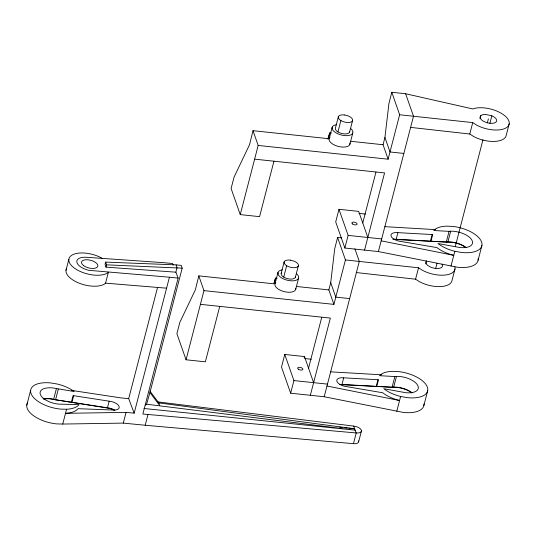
<?xml version="1.0" encoding="UTF-8"?>
<svg xmlns="http://www.w3.org/2000/svg" width="536" height="536" viewBox="0 0 536 536"><rect width="100%" height="100%" fill="white"/><g stroke="black" fill="none" stroke-linecap="round" stroke-linejoin="round"><path stroke-width="0.8" d="M275.826 282.673A10.7 5.052 14.5 0 0 274.941 285.139L275.558 286.579A10.7 5.052 14.5 0 0 284.985 291.805A10.7 5.052 14.5 0 0 294.834 290.726L295.624 289.594L298.592 278.177L298.679 276.837L298.063 275.404L296.776 273.956M330.029 137.491A10.7 5.052 14.5 0 0 329.151 139.963L329.767 141.404A10.7 5.052 14.5 0 0 339.188 146.63A10.7 5.052 14.5 0 0 349.043 145.551L349.834 144.412L352.795 132.995L352.882 131.662L352.266 130.221L350.986 128.774M277.105 278.251L275.531 278.084L273.749 283.792L198.796 275.866L203.968 290.633L333.915 304.381L328.843 289.902L330.719 282.666L334.685 248.878L337.593 237.455L341.66 237.884M331.315 133.069L329.734 132.901L327.958 138.616L253.005 130.684L258.171 145.45L388.124 159.199L383.052 144.727L384.928 137.491L388.895 103.703L391.803 92.272L405.611 93.74L472.94 108.976L474.809 108.319A21.407 10.104 14.5 0 1 502.996 114.382A21.407 10.104 14.5 0 1 504.51 128.66A21.407 10.104 14.5 0 1 476.584 125.082L472.732 122.603L399.648 114.764L391.803 92.272M26.8 405.102L30.639 390.302M66.002 270.291L68.843 259.33M43.114 398.791A15.819 7.464 14.5 0 1 53.66 399.233L56.434 388.546L74.142 391.528A25.527 12.047 14.5 0 0 57.024 383.977L50.538 382.912A25.527 12.047 14.5 0 0 31.088 393.612A25.527 12.047 14.5 0 0 60.427 409.089L66.571 409.263A25.527 12.047 14.5 0 0 79.087 404.613L58.545 404.111A15.819 7.464 14.5 0 1 40.093 393.471A15.819 7.464 14.5 0 1 56.434 388.546M53.66 399.233L55.55 399.782L58.317 389.096M27.577 402.858A25.527 12.047 14.5 0 0 56.588 423.889L62.739 424.056L66.571 409.263M145.263 405.095L146.589 404.224L149.939 392.54L182.186 268.154L181.228 265.421L176.096 264.878L105.626 262.104L105.036 264.389L105.994 267.129L175.868 272.181L178.133 278.07L142.864 414.02L356.226 432.947A6.687 3.156 14.5 0 0 361.324 430.147A6.687 3.156 14.5 0 0 353.633 426.087L158.227 401.946M105.994 267.129L106.584 264.844L105.626 262.104M55.55 399.782L71.971 402.315L73.693 395.695L111.321 401.518A8.65 4.08 14.5 0 1 119.059 406.402A8.65 4.08 14.5 0 1 114.55 410.08L78.028 408.68A25.527 12.047 14.5 0 1 65.519 413.33L126.074 412.372L134.168 413.162L169.436 277.213L178.133 278.07M66.658 268.415A21.407 10.104 14.5 0 0 78.296 282.82A21.407 10.104 14.5 0 0 104.239 284.248L105.559 283.162L108.406 272.201L107.079 273.286A21.407 10.104 14.5 0 1 78.149 270.452A21.407 10.104 14.5 0 1 72.28 254.928A21.407 10.104 14.5 0 1 101.21 257.762L102.209 258.385M71.971 402.315L107.468 407.789L109.183 401.163M134.168 413.162L128.694 398.643L157.564 287.37M62.739 424.056L123.293 423.105L126.074 412.372M175.868 272.181L177.054 267.611L176.096 264.878M123.293 423.105L145.196 425.249L147.976 414.522M198.796 275.866L195.345 289.855L179.862 322.29L176.9 333.68L186.046 359.783L205.368 361.827L219.74 306.378M186.046 359.783L203.968 290.633M253.005 130.684L249.548 144.68L234.065 177.115L231.103 188.498L240.249 214.601L259.571 216.651L273.95 161.195M240.249 214.601L258.171 145.45M274.278 282.914L275.531 278.084M275.035 283.805L277.99 272.389M298.592 278.177L297.795 279.31A10.7 5.052 14.5 0 1 287.939 280.388A10.7 5.052 14.5 0 1 278.519 275.162L278.023 273.266M281.192 273.293L284.154 261.87M283.725 277.132L286.686 265.715M328.065 139.353L329.734 132.901M329.238 138.63L332.199 127.213M352.795 132.995L352.005 134.134A10.7 5.052 14.5 0 1 342.149 135.213A10.7 5.052 14.5 0 1 332.729 129.987L332.226 128.091M295.383 277.273L298.344 265.856M338.363 116.694L335.402 128.111A7.377 3.477 14.5 0 0 342.256 133.625A7.377 3.477 14.5 0 0 349.653 131.179M337.935 131.957L340.889 120.54M313.62 382.657L304.468 356.554L284.77 354.47L281.494 367.106L290.646 393.203L324.193 396.747L403.28 412.418A25.527 12.047 14.5 0 0 423.963 403.876M349.593 132.097L352.554 120.68M290.646 393.203L293.922 380.573L284.77 354.47M367.83 237.482L358.678 211.378L338.98 209.295L335.704 221.924L344.856 248.027L378.396 251.572L457.489 267.243A25.527 12.047 14.5 0 0 478.166 258.694M308.548 368.185L321.734 317.325M344.856 248.027L348.132 235.398L338.98 209.295M310.344 395.287L330.364 318.083L200.417 304.327M333.915 304.381L345.445 259.947L337.593 237.455M362.751 223.003L375.944 172.15M324.193 396.747L359.301 261.414L354.899 248.871M388.124 159.199L399.648 114.764M364.554 250.111L384.573 172.9L254.627 159.152M339.938 384.352L341.981 384.446L343.697 377.82L378.517 379.756L376.667 386.65M378.396 251.572L413.504 116.232L405.611 93.74M392.868 239.284A8.65 4.08 14.5 0 1 394.148 239.17L396.184 239.264L397.906 232.644L432.726 234.58L430.87 241.468M145.196 425.249L353.445 443.681L356.226 432.947L353.633 426.087M358.658 441.744L361.445 431.011M341.981 384.446L376.225 386.356L377.94 379.736M454.99 268.992L452.036 280.408A21.407 10.104 14.5 0 1 419.42 281.681L415.568 279.202L418.529 267.779L345.445 259.947M376.225 386.356L392.077 387.24L394.844 376.553L396.479 376.379A15.819 7.464 14.5 0 1 417.658 385.277A15.819 7.464 14.5 0 1 405.524 392.674L383.769 388.701A25.527 12.047 14.5 0 0 400.627 396.459L407.119 397.625A25.527 12.047 14.5 0 0 427.46 387.401A25.527 12.047 14.5 0 0 398.724 371.602L392.52 371.327A25.527 12.047 14.5 0 0 379.575 375.689L394.844 376.553M396.184 239.264L430.435 241.173L432.15 234.554M392.077 387.24L393.705 387.066L396.479 376.379M425.785 263.88L426.576 260.838A8.563 4.04 14.5 0 0 433.899 268.147A8.563 4.04 14.5 0 0 441.999 264.154M396.787 411.253L400.627 396.459M509.2 123.809L506.239 135.233A21.407 10.104 14.5 0 1 473.623 136.499L469.777 134.02L472.732 122.603M435.654 268.583L437.041 263.256M430.435 241.173L446.28 242.058L449.054 231.371L450.682 231.197A15.819 7.464 14.5 0 1 471.868 240.095A15.819 7.464 14.5 0 1 459.727 247.498L437.979 243.525A25.527 12.047 14.5 0 0 454.83 251.277L461.322 252.443A25.527 12.047 14.5 0 0 481.67 242.225A25.527 12.047 14.5 0 0 452.933 226.427L446.723 226.145A25.527 12.047 14.5 0 0 433.778 230.514L449.054 231.371M446.28 242.058L447.915 241.883L450.682 231.197M479.995 118.704L480.785 115.662M455.272 246.6L482.97 139.762M487.345 122.898L488.39 118.878M450.997 266.077L454.83 251.277M489.864 123.407L491.84 115.796L485.449 114.416A8.563 4.04 14.5 0 0 481.596 119.943A8.563 4.04 14.5 0 0 494.835 122.791A8.563 4.04 14.5 0 0 491.84 115.796M423.875 405.471L427.708 390.677M478.079 260.295L481.918 245.495M304.133 357.827L304.468 356.554M336.42 124.687L334.43 125.216A10.7 5.052 14.5 0 0 332.106 128.546M282.217 269.863L280.228 270.392A10.7 5.052 14.5 0 0 277.903 273.722M106.584 264.844L182.186 268.154M397.906 232.644L395.863 232.55A8.65 4.08 14.5 0 0 391.072 236.108A8.65 4.08 14.5 0 0 398.61 241.066L436.92 247.585A25.527 12.047 14.5 0 0 453.778 255.344L381.183 240.832M343.697 377.82L341.653 377.733A8.65 4.08 14.5 0 0 336.869 381.284A8.65 4.08 14.5 0 0 344.4 386.242L382.717 392.767A25.527 12.047 14.5 0 0 399.568 400.519L326.973 386.014M384.875 226.668L435.681 229.629M330.672 371.843L381.471 374.805M169.436 277.213L88.889 270.325A13.206 6.231 14.5 0 1 76.836 261.997A13.206 6.231 14.5 0 1 87.12 257.334L163.962 262.7L172.646 263.551L173.215 265.025M105.559 283.162L166.596 288.174M128.694 398.643L120.593 397.853L71.509 390.402M146.589 404.224L355.174 430.16L143.936 408.492M350.658 141.296L383.052 144.727M358.986 213.368L365.498 214.058M348.132 235.398L381.672 238.942M296.448 286.479L328.843 289.902M304.776 358.55L311.289 359.234M293.922 380.573L327.463 384.118M469.777 134.02L410.449 127.367M403.856 153.437L390 151.963L384.928 137.491M415.568 279.202L356.239 272.543M349.653 298.612L335.791 297.145L330.719 282.666M339.71 427.159L342.203 427.433M344.695 427.701L347.181 427.976M348.842 428.157L354.651 428.787L158.777 402.898L149.953 391.099M107.468 407.789L109.599 408.137A8.65 4.08 14.5 0 1 114.892 410.335M73.693 395.695L73.084 395.588L71.368 402.214L71.717 402.536M418.529 267.779L422.381 270.265A21.407 10.104 14.5 0 0 445.001 275.069A21.407 10.104 14.5 0 0 454.903 266.941M149.939 392.54L159.748 405.564L158.777 402.898M447.915 241.883A15.819 7.464 14.5 0 1 466.226 247.585M349.928 143.079A10.7 5.052 14.5 0 1 349.834 144.412M465.824 247.672A15.276 7.209 14.5 0 0 451.848 242.332L396.339 239.545A8.107 3.826 14.5 0 0 394.362 239.451M295.45 276.355A7.377 3.477 14.5 0 1 287.115 278.573A7.377 3.477 14.5 0 1 281.742 272.509M411.615 392.855A15.276 7.209 14.5 0 0 397.638 387.515L342.129 384.721A8.107 3.826 14.5 0 0 340.159 384.634M393.705 387.066A15.819 7.464 14.5 0 1 412.017 392.767M295.718 288.261A10.7 5.052 14.5 0 1 295.624 289.594M358.544 440.873A6.687 3.156 14.5 0 1 353.445 443.681M43.597 399.032A15.276 7.209 14.5 0 1 49.754 398.851L107.508 408.057A8.107 3.826 14.5 0 1 114.53 410.449M344.755 114.992L342.926 114.845A7.377 3.477 14.5 0 0 338.45 118.101A7.377 3.477 14.5 0 0 346.156 122.376L347.985 122.53A7.377 3.477 14.5 0 0 352.648 120.231A7.377 3.477 14.5 0 0 348.427 116.024L344.755 114.992M290.552 260.174L288.723 260.02A7.377 3.477 14.5 0 0 284.248 263.283A7.377 3.477 14.5 0 0 291.953 267.558L293.782 267.705A7.377 3.477 14.5 0 0 298.438 265.414A7.377 3.477 14.5 0 0 294.224 261.206L290.552 260.174M352.5 223.948A2.673 1.26 14.5 0 0 356.942 224.417A2.673 1.26 14.5 0 0 354.001 222.132A2.673 1.26 14.5 0 0 352.5 223.948M298.291 369.13A2.673 1.26 14.5 0 0 302.733 369.599A2.673 1.26 14.5 0 0 299.791 367.307A2.673 1.26 14.5 0 0 298.291 369.13M83.462 265.514A8.395 3.96 14.5 0 0 97.405 266.988A8.395 3.96 14.5 0 0 88.179 259.813A8.395 3.96 14.5 0 0 83.462 265.514"/></g></svg>
